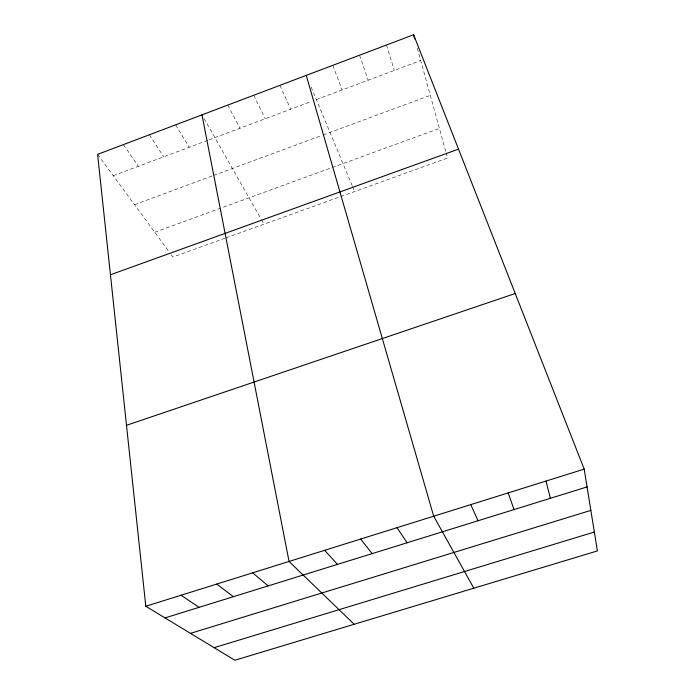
<?xml version="1.0" encoding="UTF-8"?>
<svg xmlns="http://www.w3.org/2000/svg" width="695" height="695" viewBox="0 0 695 695"><rect width="100%" height="100%" fill="white"/><g stroke="black" fill="none" stroke-linecap="round" stroke-linejoin="round"><path stroke-width="0.52" stroke-dasharray="3.48 2.61" d="M113.259 175.713L207.97 140.225M208.96 139.851L311.412 101.453M316.338 99.611L420.684 60.508M134.509 204.678L212.618 175.809M213.608 175.444L322.115 135.334M323.106 134.969L430.283 95.363M154.733 232.234L439.396 128.419M225.119 238.203L172.916 257.011L169.728 252.667M226.11 237.846L339.716 196.911M340.706 196.555L447.554 158.052L446.129 152.865M97.604 154.377L169.094 251.798M123.406 144.612L138.392 166.296M149.408 134.769L163.707 156.809M175.592 124.857L189.205 147.253M204.035 118.506L260.851 218.656M261.372 219.577L263.996 224.198M227.76 105.101L239.984 128.227M253.736 95.267L265.255 118.749M279.903 85.363L290.71 109.211M311.091 87.014L352.183 185.661M352.591 186.642L354.632 191.542M332.792 65.339L342.149 89.933M359.532 55.218L368.142 80.194M386.463 45.019L394.317 70.386M417.278 48.146L445.843 151.823"/><path stroke-width="1.04" d="M413.594 34.75L97.604 154.377L145.802 606.266L234.849 660.25L597.396 550.935L584.2 469.125L413.594 34.75L414.724 38.868M110.444 274.777L458.509 149.13M126.499 425.305L515.221 293.507M145.802 606.266L584.2 469.125M165.01 617.916L587.067 486.917M190.482 633.353L590.854 510.391M214.112 647.679L594.347 532.031M181.082 595.233L199.048 607.352M216.718 584.087L233.416 596.684M252.711 572.828L268.114 585.911M354.172 624.275L289.059 561.456L201.976 114.866M324.687 550.31L337.466 564.392M360.67 539.051L372.112 553.637M397.001 527.687L407.088 542.778M473.808 588.196L433.697 516.203L306.252 75.39M470.758 504.613L478.047 520.755M508.193 492.903L514.039 509.583M546.001 481.07L550.379 498.306"/></g></svg>
